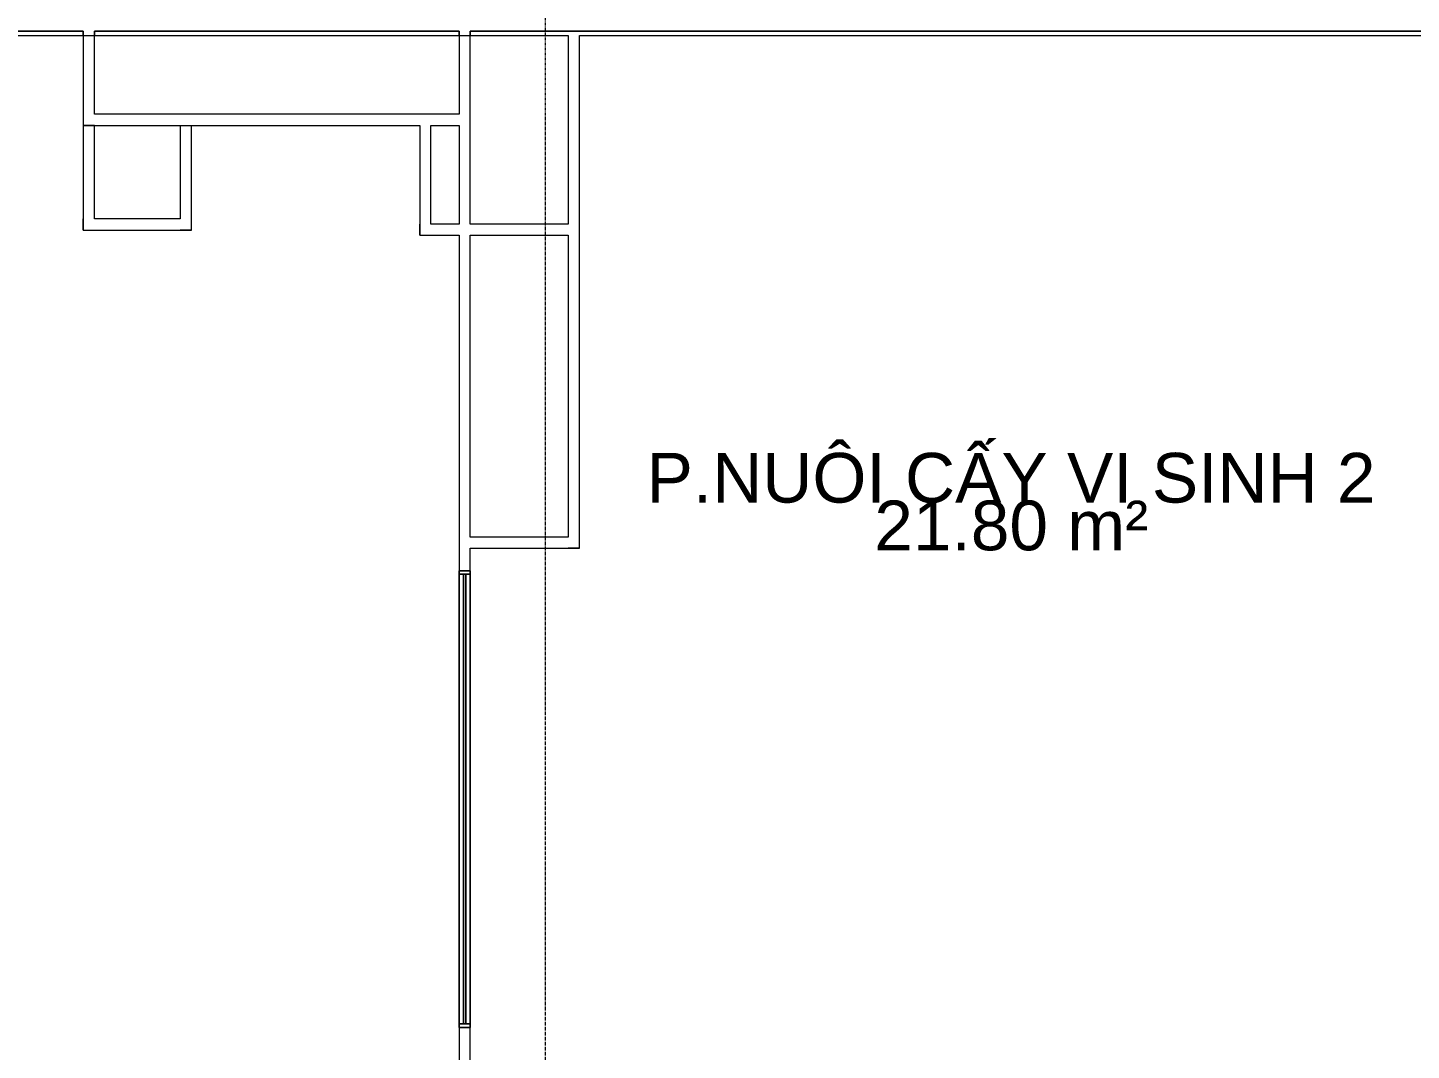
# Model space of a CAD drawing. Header units: millimetres. Extents: x -22227 to 20275, y 15053 to 61060.
# Drawn here: x -6802 to -649, y 53605 to 58152 of the extents above; entities that cross this region are included whole.
import ezdxf

# ---------------------------------------------------------------- set-up
doc = ezdxf.new("R2010")
doc.units = ezdxf.units.MM
doc.linetypes.add('Grid Line', pattern=[22.225, 12.7, -3.175, 3.175, -3.175])
for name, color, linetype, lineweight in [('A-AREA-IDEN', 7, 'Continuous', 9), ('A-WALL', 7, 'Continuous', 9), ('S-GRID', 7, 'Continuous', 9)]:
    doc.layers.add(name, color=color, linetype=linetype, lineweight=lineweight)
doc.layers.add('A-GLAZ', color=7, linetype='Continuous', lineweight=9, true_color=0x00007f)
doc.styles.add('Arial_4', font='arial.ttf', dxfattribs={"height": 221})

# ---------------------------------------------------------------- blocks, each defined once
blk = doc.blocks.new('AK_OViewTuongPanel - 2000x1200-V16-MẶT BẰNG HỆ THỐNG GIÓ TƯƠI')
at = {"layer": 'A-GLAZ', "color": 9, "true_color": 0xaaaad4}
for p, q in [((-1015, 25), (-1015, -25)), ((-1000, 25), (-1015, 25)), ((-1000, -25), (-1000, 25)), ((1000, 25), (-1000, 25)), ((1000, 5), (-1000, 5)), ((-1000, 5), (-1000, -5)), ((1015, 25), (1000, 25)), ((1000, 25), (1000, -25)), ((1000, -5), (1000, 5)), ((1015, -25), (1015, 25)), ((-1015, -25), (-1000, -25)), ((-1000, -5), (1000, -5)), ((-1000, -25), (1000, -25)), ((1000, -25), (1015, -25))]:
    blk.add_line(p, q, dxfattribs=at)
at = {"layer": 'A-GLAZ', "color": 7, "true_color": 0xececf5}
for p, q in [((-1015, -25), (-1015, 25)), ((-1000, -5), (-1000, 5)), ((-1000, 5), (-1000, -5)), ((1000, 5), (1000, -5)), ((1000, -5), (1000, 5)), ((1015, 25), (1015, -25))]:
    blk.add_line(p, q, dxfattribs=at)
at = {"layer": 'A-GLAZ', "color": 254, "true_color": 0xe0e0ef}
for p, q in [((-1015, 25), (-1000, 25)), ((-1000, 25), (-1000, 5)), ((1000, 25), (1015, 25)), ((1000, 5), (1000, 25)), ((-1000, -25), (-1015, -25)), ((-1000, -5), (-1000, -25)), ((1000, -25), (1000, -5)), ((1015, -25), (1000, -25))]:
    blk.add_line(p, q, dxfattribs=at)
at = {"layer": 'A-GLAZ', "color": 254, "true_color": 0xcccce5}
for p, q in [((-1000, 25), (1000, 25)), ((-1000, 5), (1000, 5)), ((1000, -5), (-1000, -5)), ((1000, -25), (-1000, -25))]:
    blk.add_line(p, q, dxfattribs=at)
blk = doc.blocks.new('AK-SGS-M3-A_rvt-1-MẶT BẰNG HỆ THỐNG GIÓ TƯƠI')
at = {"layer": 'A-WALL', "color": 254, "true_color": 0xe0e0e0}
for p, q in [((-11988.6, 58136.9), (-6555.2, 58136.9)), ((-6555.2, 58136.9), (-6555.2, 58116.9)), ((-6555.2, 58116.9), (-6505.2, 58116.9)), ((-6505.2, 58117.2), (-6505.2, 58136.9)), ((-6505.2, 58136.9), (-4883.6, 58136.9)), ((-4883.6, 58136.9), (-4883.6, 58125.6)), ((-4883.6, 58125.4), (-4883.6, 58116.9)), ((-4883.6, 58116.9), (-4833.6, 58116.9)), ((-4833.6, 58125.9), (-4833.6, 58136.9)), ((-4833.6, 58136.9), (3301.4, 58136.9)), ((-4833.6, 58117.3), (-4833.6, 58125.7)), ((-6505.2, 57716.9), (-6555.2, 57716.9)), ((-6555.2, 57716.9), (-6505.2, 57716.9)), ((-6123.6, 57716.9), (-6073.6, 57716.9)), ((-6123.6, 57716.9), (-6073.6, 57716.9)), ((-4883.6, 55736.9), (-4833.6, 55736.9)), ((-4883.6, 55721.9), (-4883.6, 55736.9)), ((-4883.6, 55721.9), (-4883.6, 53721.9)), ((-4833.6, 55736.9), (-4833.6, 55721.9)), ((-4833.6, 53721.9), (-4833.6, 55721.9)), ((-4883.6, 53706.9), (-4883.6, 53721.9)), ((-4833.6, 53721.9), (-4833.6, 53706.9)), ((-4833.6, 53706.9), (-4883.6, 53706.9))]:
    blk.add_line(p, q, dxfattribs=at)
at = {"layer": 'A-WALL', "color": 254, "true_color": 0xcccccc}
for p, q in [((-6555.2, 58136.9), (-11988.6, 58136.9)), ((-11988.6, 58116.9), (-6555.2, 58116.9)), ((-6555.2, 58116.9), (-6555.2, 58136.9)), ((-6555.2, 58116.9), (-6555.2, 57716.9)), ((-6505.2, 58136.9), (-6505.2, 58117.2)), ((-4883.6, 58136.9), (-6505.2, 58136.9)), ((-6505.2, 57766.9), (-6505.2, 58116.9)), ((-6505.2, 58116.9), (-4883.6, 58116.9)), ((-4883.6, 58125.6), (-4883.6, 58136.9)), ((-4883.6, 58116.9), (-4883.6, 58125.4)), ((-4883.6, 58116.9), (-4883.6, 57766.9)), ((-4833.6, 58136.9), (-4833.6, 58125.9)), ((3301.4, 58136.9), (-4833.6, 58136.9)), ((-4833.6, 58125.7), (-4833.6, 58117.3)), ((-4833.6, 57279), (-4833.6, 58116.9)), ((-4833.6, 58116.9), (-4398.6, 58116.9)), ((-4398.6, 58116.9), (-4398.6, 57279)), ((-4348.6, 55836.9), (-4348.6, 58116.9)), ((-4348.6, 58116.9), (-158.6, 58116.9)), ((-4883.6, 57766.9), (-6505.2, 57766.9)), ((-6555.2, 57716.9), (-6555.2, 57301.9)), ((-6505.2, 57716.9), (-6123.6, 57716.9)), ((-6505.2, 57301.9), (-6505.2, 57716.9)), ((-6123.6, 57716.9), (-6123.6, 57301.9)), ((-6073.6, 57716.9), (-5058.6, 57716.9)), ((-6073.6, 57251.9), (-6073.6, 57716.9)), ((-5058.6, 57716.9), (-5058.6, 57279)), ((-5008.6, 57716.9), (-4883.6, 57716.9)), ((-5008.6, 57279), (-5008.6, 57716.9)), ((-4883.6, 57716.9), (-4883.6, 57279)), ((-6555.2, 57251.9), (-6555.2, 57301.9)), ((-6123.6, 57301.9), (-6505.2, 57301.9)), ((-6555.2, 57251.9), (-6123.6, 57251.9)), ((-6073.6, 57251.9), (-6123.6, 57251.9)), ((-5058.6, 57229), (-5058.6, 57279)), ((-5058.6, 57229), (-4883.6, 57229)), ((-4883.6, 57279), (-5008.6, 57279)), ((-4883.6, 57229), (-4883.6, 55736.9)), ((-4398.6, 57279), (-4833.6, 57279)), ((-4833.6, 55886.9), (-4833.6, 57229)), ((-4833.6, 57229), (-4398.6, 57229)), ((-4398.6, 57229), (-4398.6, 55886.9)), ((-4398.6, 55886.9), (-4833.6, 55886.9)), ((-4833.6, 55736.9), (-4833.6, 55836.9)), ((-4833.6, 55836.9), (-4398.6, 55836.9)), ((-4348.6, 55836.9), (-4398.6, 55836.9)), ((-4883.6, 53721.9), (-4883.6, 55721.9)), ((-4833.6, 55721.9), (-4833.6, 53721.9)), ((-4883.6, 53706.9), (-4883.6, 52830.9)), ((-4833.6, 53216.9), (-4833.6, 53706.9))]:
    blk.add_line(p, q, dxfattribs=at)
at = {"layer": 'A-WALL', "color": 253, "true_color": 0xaaaaaa}
for p, q in [((-11988.6, 58116.9), (-6555.2, 58116.9)), ((-6555.2, 58116.9), (-6555.2, 57716.9)), ((-6505.2, 57766.9), (-6505.2, 58116.9)), ((-6505.2, 58116.9), (-4883.6, 58116.9)), ((-4883.6, 58116.9), (-4883.6, 57766.9)), ((-4833.6, 57279), (-4833.6, 58116.9)), ((-4833.6, 58116.9), (-4398.6, 58116.9)), ((-4398.6, 58116.9), (-4398.6, 57279)), ((-4348.6, 55836.9), (-4348.6, 58116.9)), ((-4348.6, 58116.9), (-158.6, 58116.9)), ((-4883.6, 57766.9), (-6505.2, 57766.9)), ((-6555.2, 57716.9), (-6555.2, 57301.9)), ((-6505.2, 57716.9), (-6123.6, 57716.9)), ((-6505.2, 57301.9), (-6505.2, 57716.9)), ((-6123.6, 57716.9), (-6123.6, 57301.9)), ((-6073.6, 57716.9), (-5058.6, 57716.9)), ((-6073.6, 57251.9), (-6073.6, 57716.9)), ((-5058.6, 57716.9), (-5058.6, 57279)), ((-5008.6, 57716.9), (-4883.6, 57716.9)), ((-5008.6, 57279), (-5008.6, 57716.9)), ((-4883.6, 57716.9), (-4883.6, 57279)), ((-6555.2, 57301.9), (-6555.2, 57251.9)), ((-6123.6, 57301.9), (-6505.2, 57301.9)), ((-6555.2, 57251.9), (-6123.6, 57251.9)), ((-6123.6, 57251.9), (-6073.6, 57251.9)), ((-5058.6, 57279), (-5058.6, 57229)), ((-5058.6, 57229), (-4883.6, 57229)), ((-4883.6, 57279), (-5008.6, 57279)), ((-4883.6, 57229), (-4883.6, 55736.9)), ((-4398.6, 57279), (-4833.6, 57279)), ((-4833.6, 55886.9), (-4833.6, 57229)), ((-4833.6, 57229), (-4398.6, 57229)), ((-4398.6, 57229), (-4398.6, 55886.9)), ((-4398.6, 55886.9), (-4833.6, 55886.9)), ((-4833.6, 55736.9), (-4833.6, 55836.9)), ((-4833.6, 55836.9), (-4398.6, 55836.9)), ((-4398.6, 55836.9), (-4348.6, 55836.9)), ((-4883.6, 53706.9), (-4883.6, 52830.9)), ((-4833.6, 53216.9), (-4833.6, 53706.9))]:
    blk.add_line(p, q, dxfattribs=at)
at = {"layer": 'A-WALL', "color": 7, "true_color": 0xececec}
for p, q in [((-6555.2, 58116.9), (-6505.2, 58116.9)), ((-4883.6, 58116.9), (-4833.6, 58116.9)), ((-4883.6, 55736.9), (-4833.6, 55736.9)), ((-4883.6, 55736.9), (-4883.6, 55721.9)), ((-4833.6, 55721.9), (-4833.6, 55736.9)), ((-4883.6, 53721.9), (-4883.6, 53706.9)), ((-4833.6, 53706.9), (-4833.6, 53721.9)), ((-4833.6, 53706.9), (-4883.6, 53706.9))]:
    blk.add_line(p, q, dxfattribs=at)
at = {"layer": 'A-GLAZ', "color": 9, "lineweight": 9, "true_color": 0xaaaad4, "rotation": 269.9999999999999}
blk.add_blockref('AK_OViewTuongPanel - 2000x1200-V16-MẶT BẰNG HỆ THỐNG GIÓ TƯƠI', (-4858.6, 54721.9), dxfattribs=at)

msp = doc.modelspace()

# ---------------------------------------------------------------- linework, layer by layer
at = {"layer": 'S-GRID', "linetype": 'Grid Line'}
msp.add_line((-4498.6, 15335.3), (-4498.6, 59870.5), dxfattribs=at)

# ---------------------------------------------------------------- block references
at = {"lineweight": 5}
msp.add_blockref('AK-SGS-M3-A_rvt-1-MẶT BẰNG HỆ THỐNG GIÓ TƯƠI', (0, 0), dxfattribs=at)

# ---------------------------------------------------------------- texts
at = {"layer": 'A-AREA-IDEN', "char_height": 221, "line_spacing_factor": 0.936439, "style": 'Arial_4'}
for s, insert, width, attachment_point in [('\\pxqc,t9.76923,19.53846,29.30769,39.07692,48.84615,58.61538,68.38462,78.15385,87.92308,97.69231,107.46154,117.23077,127,136.76923,146.53846,156.30769,166.07692,175.84615,185.61538,195.38462,205.15385,214.92308,224.69231,234.46154,244.23077,254,263.76923,273.53846,283.30769,293.07692,302.84615,312.61538;{P.NUÔI CẤY VI SINH 2}', (-2428.6, 56037.1), 3204.5, 8), ('\\pxqc,t9.76923,19.53846,29.30769,39.07692,48.84615,58.61538,68.38462,78.15385,87.92308,97.69231,107.46154,117.23077,127,136.76923,146.53846,156.30769,166.07692,175.84615,185.61538,195.38462,205.15385,214.92308,224.69231,234.46154,244.23077,254,263.76923,273.53846,283.30769,293.07692,302.84615,312.61538;{21.80 m²}', (-2427.8, 55937.1), 1213.8, 5)]:
    msp.add_mtext(s, dxfattribs=dict(at, insert=insert, width=width, attachment_point=attachment_point))

doc.saveas('drawing.dxf')
